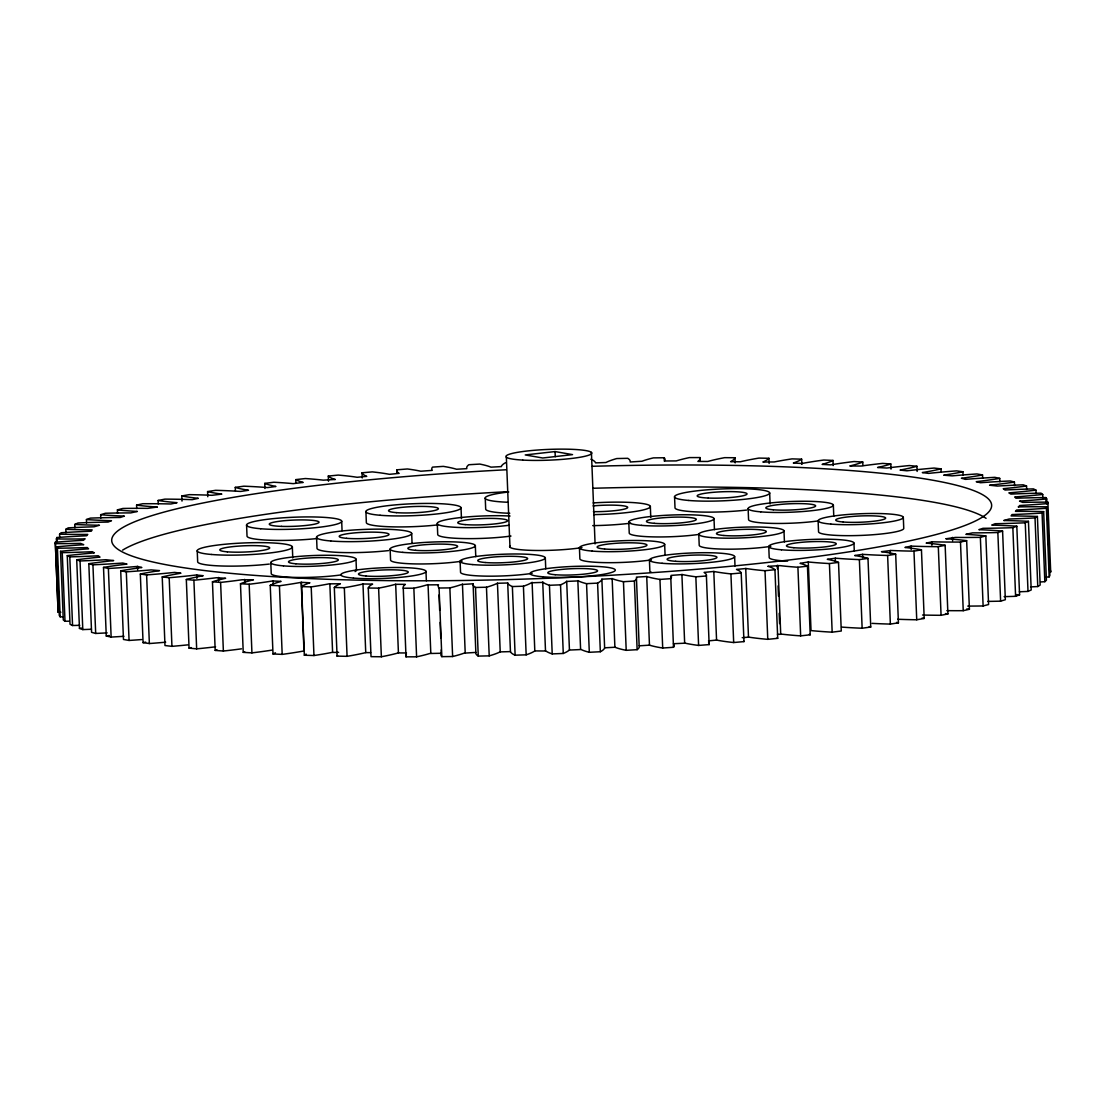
<?xml version="1.0" encoding="UTF-8"?>
<svg xmlns="http://www.w3.org/2000/svg" width="1106" height="1106" viewBox="0 0 1106 1106"><rect width="100%" height="100%" fill="white"/><g stroke="black" fill="none" stroke-linecap="round" stroke-linejoin="round"><path stroke-width="1.5" d="M56.24 542.369L56.848 537.53A138.347 17.337 -2.3 0 1 86.655 535.76L87.761 534.405A135.872 17.032 -2.3 0 1 59.586 534.17L59.724 537.599M1046.359 577.083A138.347 17.337 -2.3 0 0 1049.152 576.89L1046.4 508.262L1047.147 506.838A135.872 17.032 -2.3 0 0 1022.483 506.838L1018.253 506.894M1049.152 576.89L1049.898 575.466L1047.147 506.838M441.253 649.83L441.28 653.425A138.347 17.337 -2.3 0 0 441.819 656.646L452.63 656.522A135.872 17.032 -2.3 0 0 464.064 653.148L475.843 652.416A138.347 17.337 -2.3 0 0 478.262 656.093L489.211 655.858A135.872 17.032 -2.3 0 0 500.05 651.89L510.474 651.614A138.347 17.337 -2.3 0 0 515.12 655.181L526.166 654.835A135.872 17.032 -2.3 0 0 534.018 651.434L534.862 650.867M84.72 538.899L83.572 540.281L80.406 540.461A138.347 17.337 -2.3 0 0 55.3 542.244L58.134 612.254A135.872 17.032 -2.3 0 0 60.871 612.254M1018.529 506.894L1019.677 505.511L1022.843 505.331A138.347 17.337 -2.3 0 0 1047.949 503.548L1047.866 502.152A135.872 17.032 -2.3 0 0 1022.691 502.4L1019.525 501.101L1022.151 500.935A138.347 17.337 -2.3 0 0 1046.718 498.93L1046.926 504.087M673.457 643.72L685.195 643.18A138.347 17.337 -2.3 0 0 698.605 645.434L709.153 644.591L706.402 575.977L695.84 576.807A138.347 17.337 -2.3 0 1 682.443 574.553L670.955 575.41A135.872 17.032 -2.3 0 1 670.72 578.673L659.95 579.42A138.347 17.337 -2.3 0 1 646.72 576.53L636.406 577.125A135.872 17.032 -2.3 0 1 634.388 581.051L623.452 581.701A138.347 17.337 -2.3 0 1 612.282 578.632L601.871 579.198A135.872 17.032 -2.3 0 1 597.586 583.111L586.553 583.664A138.347 17.337 -2.3 0 1 578.41 580.899L566.507 581.438A135.872 17.032 -2.3 0 1 560.521 584.839L549.447 585.281A138.347 17.337 -2.3 0 1 543.17 582.378L531.267 582.807A135.872 17.032 -2.3 0 1 523.415 586.208L512.368 586.553A138.347 17.337 -2.3 0 1 507.709 583L497.285 583.277A135.872 17.032 -2.3 0 1 486.46 587.231L475.511 587.466A138.347 17.337 -2.3 0 1 473.091 583.788L461.313 584.535A135.872 17.032 -2.3 0 1 449.865 587.894L439.068 588.019A138.347 17.337 -2.3 0 1 438.529 584.798L426.999 584.88A135.872 17.032 -2.3 0 1 413.851 588.198L403.261 588.212L406.013 656.84L416.603 656.826A135.872 17.032 -2.3 0 0 429.75 653.508L441.391 653.259M636.475 578.839L639.157 645.752A135.872 17.032 -2.3 0 1 637.139 649.678L626.203 650.328A138.347 17.337 -2.3 0 1 615.033 647.245L604.636 647.812A135.872 17.032 -2.3 0 1 600.337 651.738L589.304 652.291A138.347 17.337 -2.3 0 1 581.162 649.526L569.258 650.065A135.872 17.032 -2.3 0 1 563.272 653.466L552.212 653.909A138.347 17.337 -2.3 0 1 545.922 651.005L534.806 650.909L532.11 582.24M59.586 534.17L61.162 532.733A138.347 17.337 -2.3 0 1 91.245 531.239L92.171 529.857L89.047 529.843A135.872 17.032 -2.3 0 1 65.835 529.318L65.973 532.76M1030.598 586.899A138.347 17.337 -2.3 0 0 1037.774 586.539L1040.165 585.088L1037.4 516.461A135.872 17.032 -2.3 0 0 1014.188 515.949L1011.064 515.921L1012.004 514.553A138.347 17.337 -2.3 0 0 1042.073 513.06L1043.649 511.622L1046.414 580.249L1044.838 581.687A138.347 17.337 -2.3 0 1 1040.58 581.95M65.835 529.318L68.226 527.866A138.347 17.337 -2.3 0 1 94.093 526.788L99.443 525.253L97.093 525.212A135.872 17.032 -2.3 0 1 74.793 524.451L74.932 527.88M1019.373 591.765A138.347 17.337 -2.3 0 0 1028.013 591.42L1031.207 589.968L1028.442 521.341A135.872 17.032 -2.3 0 0 1006.156 520.567L1003.792 520.525L1009.142 519.004A138.347 17.337 -2.3 0 0 1035.022 517.912L1037.4 516.461M74.793 524.451L77.987 522.986A138.347 17.337 -2.3 0 1 108.084 522.06L111.471 520.691A135.872 17.032 -2.3 0 1 86.434 519.557L86.572 523M1004.124 596.646A138.347 17.337 -2.3 0 0 1015.598 596.3L1019.566 594.848L1016.815 526.221A135.872 17.032 -2.3 0 0 991.764 525.101L995.151 523.719A138.347 17.337 -2.3 0 0 1025.248 522.792L1028.442 521.341M86.434 519.557L90.402 518.106A138.347 17.337 -2.3 0 1 120.264 517.47L124.384 516.101A135.872 17.032 -2.3 0 1 100.66 514.705L100.798 518.133M987.81 601.401A138.347 17.337 -2.3 0 0 1000.612 601.152L1005.34 599.715L1002.589 531.087A135.872 17.032 -2.3 0 0 978.865 529.677L982.985 528.309A138.347 17.337 -2.3 0 0 1012.847 527.673L1016.815 526.221M100.66 514.705L105.388 513.253A138.347 17.337 -2.3 0 1 130.729 512.908L137.365 511.428L136.218 511.359A135.872 17.032 -2.3 0 1 117.416 509.88L117.554 513.308M967.75 606.088A138.347 17.337 -2.3 0 0 983.123 605.95L988.584 604.526L985.833 535.912A135.872 17.032 -2.3 0 0 967.017 534.419L965.87 534.35L972.506 532.871A138.347 17.337 -2.3 0 0 997.847 532.525L1002.589 531.087M403.261 588.212A138.347 17.337 -2.3 0 1 405.349 584.355L395.436 584.314A135.872 17.032 -2.3 0 1 378.611 588.129L368.27 588.033L371.035 656.66L381.363 656.757A135.872 17.032 -2.3 0 0 398.188 652.941L406.496 652.955M117.416 509.88L122.877 508.456A138.347 17.337 -2.3 0 1 147.762 508.359L157.052 507.06M946.183 538.733L955.487 537.419A138.347 17.337 -2.3 0 0 980.358 537.336L985.833 535.912M136.729 508.566L136.591 505.124L142.757 503.728A138.347 17.337 -2.3 0 1 170.905 503.99L177.071 502.677A135.872 17.032 -2.3 0 1 158.089 500.479L158.227 503.907M922.57 615.019A138.347 17.337 -2.3 0 0 941.068 615.295L947.911 613.927L945.146 545.299A135.872 17.032 -2.3 0 0 926.178 543.101L932.33 541.802A138.347 17.337 -2.3 0 0 960.478 542.051L966.658 540.654L969.409 609.282L963.243 610.678A138.347 17.337 -2.3 0 1 946.86 610.636M945.146 545.299L938.303 546.668A138.347 17.337 -2.3 0 1 911.054 546.115L904.929 547.456L907.072 547.691A135.872 17.032 -2.3 0 1 921.45 549.82L924.201 618.448L916.736 619.775A138.347 17.337 -2.3 0 1 897.671 619.249M370.621 652.637L365.74 652.609A135.872 17.032 -2.3 0 1 347.077 656.328L337.081 656.121L334.316 587.493A138.347 17.337 -2.3 0 1 339.556 584.106L340.385 583.761L328.98 583.844A135.872 17.032 -2.3 0 1 311.201 586.899L301.579 586.595A138.347 17.337 -2.3 0 1 308.685 583.194L309.901 582.779L301.219 582.323L303.984 650.95M338.616 652.346L331.731 652.471A135.872 17.032 -2.3 0 1 313.966 655.526L304.344 655.222L301.413 582.295L298.565 582.807A135.872 17.032 -2.3 0 1 279.431 585.751L270.237 585.337L273.002 653.964L282.182 654.379A135.872 17.032 -2.3 0 0 301.316 651.434L304.164 650.909M158.089 500.479L164.932 499.124A138.347 17.337 -2.3 0 1 192.181 499.663L198.32 498.322L196.177 498.087A135.872 17.032 -2.3 0 1 181.799 495.958L182.006 501.101M801.836 463.497L804.684 462.972A135.872 17.032 -2.3 0 1 823.818 460.027L832.998 460.442L833.205 465.585M181.799 495.958L189.264 494.645A138.347 17.337 -2.3 0 1 211.937 495.308L221.808 494.119L220.301 493.912A135.872 17.032 -2.3 0 1 207.569 491.589L207.776 496.732M872.122 623.369A138.347 17.337 -2.3 0 0 890.371 624.088L898.431 622.816L895.68 554.203A135.872 17.032 -2.3 0 0 882.947 551.866L881.427 551.673L891.298 550.484A138.347 17.337 -2.3 0 0 913.971 551.147L921.45 549.82M270.237 585.337A138.347 17.337 -2.3 0 1 281.118 581.383L272.643 580.94A135.872 17.032 -2.3 0 1 249.168 584.245L240.472 583.733L243.237 652.36L251.933 652.872A135.872 17.032 -2.3 0 0 272.311 650.065M207.569 491.589L215.629 490.317A138.347 17.337 -2.3 0 1 240.652 491.451L248.532 490.262A135.872 17.032 -2.3 0 1 235.26 487.387L235.398 490.829M841.569 627.074A138.347 17.337 -2.3 0 0 862.141 628.236L870.74 627.019L867.989 558.392A135.872 17.032 -2.3 0 0 854.703 555.516L862.597 554.341A138.347 17.337 -2.3 0 0 887.62 555.475L895.68 554.203M240.472 583.733A138.347 17.337 -2.3 0 1 253.426 579.807L242.131 579.751A135.872 17.032 -2.3 0 1 220.606 582.406L212.449 581.784L215.2 650.411L223.371 651.033A135.872 17.032 -2.3 0 0 241.495 648.835M867.989 558.392L859.376 559.608A138.347 17.337 -2.3 0 1 835.694 558.198L827.302 559.318A135.872 17.032 -2.3 0 1 838.514 562.387L841.279 631.014L832.168 632.162A138.347 17.337 -2.3 0 1 812.841 630.766L811.03 630.586L808.279 561.972L800.053 563.355A135.872 17.032 -2.3 0 1 807.449 566.175L810.214 634.789L800.661 635.867A138.347 17.337 -2.3 0 1 782.675 634.25L777.435 634.319M235.26 487.387L243.859 486.184A138.347 17.337 -2.3 0 1 267.555 487.594L275.933 486.46A135.872 17.032 -2.3 0 1 264.721 483.391L264.928 488.534M212.449 581.784A138.347 17.337 -2.3 0 1 224.919 578.452L225.638 578.286L216.43 577.733A135.872 17.032 -2.3 0 1 193.896 580.221L186.32 579.516L189.071 648.13L196.661 648.849A135.872 17.032 -2.3 0 0 215.601 646.803M264.721 483.391L273.832 482.244A138.347 17.337 -2.3 0 1 293.159 483.64L303.196 482.437A135.872 17.032 -2.3 0 1 295.786 479.617L295.924 483.046M808.279 561.972L810.09 562.152A138.347 17.337 -2.3 0 0 829.417 563.548L838.514 562.387M186.32 579.516A138.347 17.337 -2.3 0 1 203.186 575.701L196.287 574.982A135.872 17.032 -2.3 0 1 169.19 577.719L162.223 576.917L164.988 645.545L171.942 646.346A135.872 17.032 -2.3 0 0 187.799 644.867M295.786 479.617L305.339 478.539A138.347 17.337 -2.3 0 1 323.325 480.156L335.118 479.465M555.06 451.566L525.226 454.939L542.714 457.995L572.549 454.621L555.06 451.566L555.267 456.695M768.131 566.327L779.91 565.622A138.347 17.337 -2.3 0 0 797.91 567.254L807.449 566.175M328.496 481.221L328.288 476.078L338.229 475.082A138.347 17.337 -2.3 0 1 357.169 477.28L366.736 476.368A135.872 17.032 -2.3 0 1 362.035 472.801L362.243 477.958M708.49 640.872L716.564 640.084A138.347 17.337 -2.3 0 0 733.679 642.531L743.965 641.604L741.2 572.977A135.872 17.032 -2.3 0 0 736.499 569.424L746.08 568.512A138.347 17.337 -2.3 0 0 765.02 570.71L774.947 569.701L777.712 638.328L767.771 639.337A138.347 17.337 -2.3 0 1 748.831 637.139L742.209 637.678M741.2 572.977L730.928 573.903A138.347 17.337 -2.3 0 1 713.799 571.456L704.107 572.41L704.702 572.797A135.872 17.032 -2.3 0 1 706.402 575.977M362.035 472.801L372.321 471.889A138.347 17.337 -2.3 0 1 389.436 474.322L399.128 473.382L398.547 472.981A135.872 17.032 -2.3 0 1 396.847 469.815L407.395 468.972A138.347 17.337 -2.3 0 1 420.805 471.225L432.28 470.368A135.872 17.032 -2.3 0 1 432.515 467.119L443.299 466.373A138.347 17.337 -2.3 0 1 456.529 469.248L466.843 468.654A135.872 17.032 -2.3 0 1 468.861 464.727L479.797 464.078A138.347 17.337 -2.3 0 1 490.967 467.161L501.364 466.594A135.872 17.032 -2.3 0 1 505.663 462.667M965.497 479.368L969.589 479.022A135.872 17.032 -2.3 0 1 994.861 477.336L999.727 478.386L999.865 481.815M137.752 566.424L133.66 566.756A135.872 17.032 -2.3 0 1 108.374 568.456L103.508 567.392L106.273 636.019L111.139 637.07A135.872 17.032 -2.3 0 0 123.913 636.296M639.185 645.821L649.471 645.157A138.347 17.337 -2.3 0 0 662.701 648.033L673.485 647.287A135.872 17.032 -2.3 0 0 674.19 645.102M84.996 538.885L80.752 538.954A135.872 17.032 -2.3 0 1 56.102 538.94M700.126 461.008L699.987 457.566L689.397 457.594A135.872 17.032 -2.3 0 0 676.25 460.912L664.72 460.981A138.347 17.337 -2.3 0 0 664.181 457.76L653.37 457.884A135.872 17.032 -2.3 0 0 641.936 461.257L630.157 461.99A138.347 17.337 -2.3 0 0 627.738 458.313L616.789 458.548A135.872 17.032 -2.3 0 0 605.95 462.515L595.553 462.875A138.347 17.337 -2.3 0 0 590.88 459.225M334.316 587.493L344.325 587.701A135.872 17.032 -2.3 0 0 362.975 583.982L372.611 584.12A138.347 17.337 -2.3 0 0 368.27 588.033M735.172 462.889L734.965 457.746L724.637 457.663A135.872 17.032 -2.3 0 0 707.812 461.465L697.9 461.437A138.347 17.337 -2.3 0 0 699.987 457.566M769.126 463.428L768.919 458.285L758.923 458.091A135.872 17.032 -2.3 0 0 740.26 461.796L730.624 461.672A138.347 17.337 -2.3 0 0 734.965 457.746M801.864 464.34L801.656 459.184L792.034 458.879A135.872 17.032 -2.3 0 0 774.269 461.949L762.863 462.031L763.693 461.672A138.347 17.337 -2.3 0 0 768.919 458.285M802.016 463.469L793.348 463.013L794.55 462.585A138.347 17.337 -2.3 0 0 801.656 459.184M862.901 465.488L862.763 462.045L854.067 461.534A135.872 17.032 -2.3 0 0 830.606 464.852L822.131 464.409A138.347 17.337 -2.3 0 0 832.998 460.442M945.976 538.719L949.225 538.94A135.872 17.032 -2.3 0 1 966.658 540.654M157.259 507.073L154.024 506.838A135.872 17.032 -2.3 0 1 136.591 505.124M891.007 469.138L890.8 463.995L882.629 463.386A135.872 17.032 -2.3 0 0 861.118 466.041L849.823 465.985A138.347 17.337 -2.3 0 0 862.763 462.045M917.137 471.419L916.929 466.276L909.339 465.557A135.872 17.032 -2.3 0 0 886.818 468.045L877.597 467.492L878.33 467.34A138.347 17.337 -2.3 0 0 890.8 463.995M941.151 472.303L941.012 468.861L934.058 468.059A135.872 17.032 -2.3 0 0 906.961 470.797L900.063 470.078A138.347 17.337 -2.3 0 0 916.929 466.276M963.063 475.193L962.925 471.764L956.635 470.866A135.872 17.032 -2.3 0 0 928.611 473.382L922.335 472.58A138.347 17.337 -2.3 0 0 941.012 468.861M165.693 642.185A135.872 17.032 -2.3 0 1 149.365 643.54L143.075 642.655L140.324 574.028L146.614 574.913A135.872 17.032 -2.3 0 0 174.624 572.396L180.914 573.212A138.347 17.337 -2.3 0 0 162.223 576.917M982.667 478.373L982.529 474.944L976.93 473.962A135.872 17.032 -2.3 0 0 952.142 475.87L943.722 475.179L945.727 474.861A138.347 17.337 -2.3 0 0 962.925 471.764M141.637 639.558A135.872 17.032 -2.3 0 1 129.07 640.443L123.471 639.462L120.706 570.848L126.305 571.816A135.872 17.032 -2.3 0 0 151.107 569.908L159.527 570.613L157.522 570.917A138.347 17.337 -2.3 0 0 140.324 574.028M965.759 479.34L961.404 478.276L963.934 477.93A138.347 17.337 -2.3 0 0 982.529 474.944M1014.561 485.52L1014.423 482.092L1010.317 480.958A135.872 17.032 -2.3 0 0 980.51 482.728L976.239 481.691A138.347 17.337 -2.3 0 0 999.727 478.386M107.158 632.867A135.872 17.032 -2.3 0 1 95.683 633.448L91.577 632.328L88.812 563.701L92.932 564.82A135.872 17.032 -2.3 0 0 122.738 563.051L126.996 564.088A138.347 17.337 -2.3 0 0 103.508 567.392M768.034 566.286L769.417 566.756A135.872 17.032 -2.3 0 1 774.947 569.701M335.201 479.492L333.818 479.036A135.872 17.032 -2.3 0 1 328.288 476.078M1026.672 489.446L1026.534 486.018L1023.202 484.815A135.872 17.032 -2.3 0 0 997.377 486.059L989.593 485.216A138.347 17.337 -2.3 0 0 1014.423 482.092M91.439 629.245A135.872 17.032 -2.3 0 1 82.798 629.591L79.466 628.402L76.715 559.774L80.047 560.963A135.872 17.032 -2.3 0 0 105.872 559.733L113.655 560.562A138.347 17.337 -2.3 0 0 88.812 563.701M1036.115 493.58L1035.976 490.152L1033.446 488.893A135.872 17.032 -2.3 0 0 1007.566 489.889L1005.008 490.027L1003.253 488.686L1004.4 488.575A138.347 17.337 -2.3 0 0 1026.534 486.018M79.729 625.305A135.872 17.032 -2.3 0 1 72.554 625.512L70.024 624.268L67.259 555.641L69.802 556.885A135.872 17.032 -2.3 0 0 95.669 555.903L98.24 555.765L99.996 557.106L98.849 557.217A138.347 17.337 -2.3 0 0 76.715 559.774M1042.861 497.894L1042.723 494.465L1040.995 493.152A135.872 17.032 -2.3 0 0 1010.898 494.092L1008.866 492.875A138.347 17.337 -2.3 0 0 1035.976 490.152M69.263 621.171A135.872 17.032 -2.3 0 1 65.005 621.254L63.277 619.954L60.526 551.327L62.24 552.627A135.872 17.032 -2.3 0 0 92.351 551.7L94.369 552.903A138.347 17.337 -2.3 0 0 67.259 555.641M1042.723 494.465A138.347 17.337 -2.3 0 1 1014.7 496.967L1015.944 498.225A135.872 17.032 -2.3 0 1 1045.82 497.589L1046.718 498.93M55.3 542.244L55.369 543.627A135.872 17.032 -2.3 0 0 80.558 543.378L83.724 544.677L81.084 544.857A138.347 17.337 -2.3 0 0 56.53 546.848L57.429 548.203L60.18 616.816A135.872 17.032 -2.3 0 0 62.973 616.802M60.18 616.816L59.282 615.475L56.53 546.848M1050.631 570.779L1050.7 572.161L1047.866 502.152M1045.82 497.589L1046.027 502.732M1042.073 513.06L1044.838 581.687M1035.022 517.912L1037.774 586.539M1025.248 522.792L1028.013 591.42M1012.847 527.673L1015.598 596.3M997.847 532.525L1000.612 601.152M980.358 537.336L983.123 605.95M960.478 542.051L963.243 610.678M952.515 537.392L952.653 540.82M938.303 546.668L941.068 615.295M931.75 541.788L931.888 545.217M913.971 551.147L916.736 619.775M911.054 546.115L911.192 549.544M903.312 517.359L903.754 528.336A42.636 5.35 -2.3 0 1 861.436 535.401A42.636 5.35 -2.3 0 1 818.551 531.779L818.108 520.802M890.261 550.429L890.399 553.857M887.62 555.475L890.371 624.088M862.597 554.341L862.735 557.77M859.376 559.608L862.141 628.236M853.97 543.074L854.274 550.926M833.343 505.152L833.772 516.129M835.293 558.171L835.431 561.599M829.417 563.548L832.168 632.162M797.91 567.254L800.661 635.867M783.988 530.866L784.431 541.843M777.947 565.387L780.712 634.015M777.269 565.304L777.407 568.733M778.099 585.89L778.5 596.189M779.191 613.346L779.606 623.632M769.665 492.972L770.108 503.949M768.753 546.516L769.195 557.493A42.636 5.35 -2.3 0 0 787.61 561.143M765.02 570.71L767.771 639.337M748.126 508.594L748.568 519.571A42.636 5.35 -2.3 0 0 773.44 523.415A42.636 5.35 -2.3 0 0 818.786 520.829M745.721 568.456L748.486 637.07M734.633 556.581L735.006 565.995M730.928 573.903L733.679 642.531M714.006 518.645L714.448 529.636M713.799 571.456L716.564 640.084M698.771 534.309L699.213 545.286A42.636 5.35 -2.3 0 0 724.928 549.143A42.636 5.35 -2.3 0 0 770.827 546.336M695.84 576.807L698.605 645.434M681.904 574.443L684.655 643.056M674.563 496.815L675.006 507.792A47.586 5.959 -2.3 0 0 746.619 510.073M670.761 576.82L673.485 647.287M664.181 457.76L664.319 461.188M664.651 544.359L665.093 555.35M659.95 579.42L662.701 648.033M593.175 502.926A47.586 5.959 -2.3 0 1 650.342 506.479L650.77 517.456M649.416 560.023L649.858 571A42.636 5.35 -2.3 0 0 651.393 572.327M646.72 576.53L649.471 645.157M634.388 581.051L637.139 649.678M628.789 522.087L629.231 533.064A42.636 5.35 -2.3 0 0 654.102 536.908A42.636 5.35 -2.3 0 0 699.448 534.336M623.452 581.701L626.203 650.328M612.143 578.562L614.895 647.19M601.871 579.198L604.636 647.812M597.586 583.111L600.337 651.738M591.42 452.409L595.028 542.479A42.913 5.378 -2.3 0 1 595.014 543.889M586.553 583.664L589.304 652.291M579.433 547.802L579.876 558.793A42.636 5.35 -2.3 0 0 605.59 562.65A42.636 5.35 -2.3 0 0 651.489 559.843M577.844 580.595L580.595 649.222M566.687 581.258L569.438 649.872M560.521 584.839L563.272 653.466M549.447 585.281L552.212 653.909M545.313 557.866L545.756 568.843M542.728 582.005L545.493 650.618M523.415 586.208L526.166 654.835M512.368 586.553L515.12 655.181M506.354 457.165L509.977 547.221M507.695 582.917L510.447 651.531M497.451 583.18L500.216 651.807M485.244 498.101L485.686 509.078A47.586 5.959 -2.3 0 0 509.742 513.281M486.46 587.231L489.211 655.858M475.331 545.659L475.774 556.636M475.511 587.466L478.262 656.093M473.091 583.788L475.843 652.416M461.022 507.765L461.465 518.742M462.446 584.092L465.197 652.72M460.11 561.309L460.538 572.286A42.636 5.35 -2.3 0 0 486.267 576.143A42.636 5.35 -2.3 0 0 532.152 573.337M449.865 587.894L452.63 656.522M437.271 523.511L437.713 534.488A45.429 5.696 -2.3 0 0 463.303 538.567A45.429 5.696 -2.3 0 0 510.986 536.051M439.068 588.019L441.819 656.646M439.054 594.931L439.663 610.374M440.147 622.374L440.769 637.816M428.05 584.535L430.801 653.162M425.976 571.373L426.363 580.788M411.667 533.479L412.04 542.894M413.851 588.198L416.603 656.826M396.847 469.815L396.985 473.244M395.671 584.245L398.423 652.872M390.128 549.101L390.57 560.078A42.636 5.35 -2.3 0 0 416.285 563.936A42.636 5.35 -2.3 0 0 462.17 561.129M378.611 588.129L381.363 656.757M365.92 511.608L366.349 522.585A47.586 5.959 -2.3 0 0 437.962 524.866M362.975 583.982L365.74 652.609M355.994 559.152L356.436 570.143A42.636 5.35 -2.3 0 1 355.067 571.581M341.685 521.272L342.058 530.673M344.325 587.701L347.077 656.328M329.837 583.664L332.602 652.291M316.565 537.322L317.007 548.3A47.586 5.959 -2.3 0 0 388.607 550.581M311.201 586.899L313.966 655.526M292.33 546.986L292.772 557.963M279.431 585.751L282.182 654.379M273.113 580.857L273.251 584.286M270.79 562.595L271.233 573.572A42.636 5.35 -2.3 0 0 296.09 577.415A42.636 5.35 -2.3 0 0 341.45 574.844M249.168 584.245L251.933 652.872M246.583 525.101L247.025 536.092A47.586 5.959 -2.3 0 0 317.09 538.539M244.661 579.378L244.799 582.807M220.606 582.406L223.371 651.033M218.518 577.456L218.656 580.899M197.227 550.816L197.67 561.807A47.586 5.959 -2.3 0 0 269.27 564.074M196.73 574.926L196.868 578.369M193.896 580.221L196.661 648.849M169.19 577.719L171.942 646.346M146.614 574.913L149.365 643.54M137.628 569.88L137.49 566.438L141.831 567.502L139.301 567.848A138.347 17.337 -2.3 0 0 120.706 570.848M126.305 571.816L129.07 640.443M108.374 568.456L111.139 637.07M92.932 564.82L95.683 633.448M80.047 560.963L82.798 629.591M69.802 556.885L72.554 625.512M62.24 552.627L65.005 621.254M56.848 537.53L56.987 540.958M55.369 543.627L58.134 612.254M304.344 655.222A138.347 17.337 -2.3 0 1 306.182 654.088M273.002 653.964A138.347 17.337 -2.3 0 1 275.477 652.83M1043.649 511.622A135.872 17.032 -2.3 0 0 1015.488 511.373L1016.58 510.018A138.347 17.337 -2.3 0 0 1046.4 508.262M630.752 523.152A47.586 5.959 -2.3 0 1 592.733 525.613M592.332 466.29A440.271 55.176 -2.3 0 1 926.455 536.991A440.271 55.176 -2.3 0 1 179.269 567.019A440.271 55.176 -2.3 0 1 506.258 469.76M122.586 550.138A440.271 55.176 -2.3 0 1 507.142 491.714M593.203 488.258A440.271 55.176 -2.3 0 1 986.068 518.355M508.94 525.281A45.429 5.696 -2.3 0 1 448.511 526.774A45.429 5.696 -2.3 0 1 449.437 519.101A45.429 5.696 -2.3 0 1 510.046 516.046M60.526 551.327A138.347 17.337 -2.3 0 1 88.549 548.811L87.291 547.553A135.872 17.032 -2.3 0 1 57.429 548.203M215.2 650.411A138.347 17.337 -2.3 0 1 216.983 649.844M243.237 652.36A138.347 17.337 -2.3 0 1 244.716 651.793M708.573 642.448A135.872 17.032 -2.3 0 1 709.153 644.591M743.702 641.065A135.872 17.032 -2.3 0 1 743.965 641.604M777.117 637.816A135.872 17.032 -2.3 0 1 777.712 638.328M79.466 628.402A138.347 17.337 -2.3 0 1 81.803 628.097M337.081 656.121A138.347 17.337 -2.3 0 1 337.62 655.568M406.013 656.84A138.347 17.337 -2.3 0 1 406.4 654.655M581.963 547.594A42.913 5.378 -2.3 0 1 532.968 550.415A42.913 5.378 -2.3 0 1 509.99 545.825M507.53 502.235A47.586 5.959 -2.3 0 1 508.746 491.976M593.092 505.898A24.926 3.124 -2.3 0 1 627.683 507.391A24.926 3.124 -2.3 0 1 593.41 511.663M650.342 506.479A47.586 5.959 -2.3 0 1 593.811 514.608M189.071 648.13A138.347 17.337 -2.3 0 1 191.144 647.577M143.075 642.655A138.347 17.337 -2.3 0 1 145.688 642.116M106.273 636.019A138.347 17.337 -2.3 0 1 109.356 635.521M869.219 626.577A135.872 17.032 -2.3 0 1 870.74 627.019M922.1 618.06A135.872 17.032 -2.3 0 1 924.201 618.448M896.62 622.402A135.872 17.032 -2.3 0 1 898.431 622.816M945.519 613.567A135.872 17.032 -2.3 0 1 947.911 613.927M966.768 608.95A135.872 17.032 -2.3 0 1 969.409 609.282M1016.234 594.627A135.872 17.032 -2.3 0 1 1019.566 594.848M809.302 634.305A135.872 17.032 -2.3 0 1 810.214 634.789M465.17 524.59A24.926 3.124 -2.3 0 0 506.755 521.507A24.926 3.124 -2.3 0 0 476.05 518.921A24.926 3.124 -2.3 0 0 465.17 524.59M688.72 500.465A47.586 5.959 -2.3 0 0 768.131 494.576A47.586 5.959 -2.3 0 0 709.499 489.64A47.586 5.959 -2.3 0 0 688.72 500.465M708.31 498.046A24.926 3.124 -2.3 0 0 746.965 494.106A24.926 3.124 -2.3 0 0 711.075 492.529A24.926 3.124 -2.3 0 0 708.31 498.046M353.45 578.079A42.636 5.35 -2.3 0 0 424.607 572.811A42.636 5.35 -2.3 0 0 372.072 568.387A42.636 5.35 -2.3 0 0 353.45 578.079M365.892 576.005A24.926 3.124 -2.3 0 0 407.464 572.922A24.926 3.124 -2.3 0 0 376.773 570.337A24.926 3.124 -2.3 0 0 365.892 576.005M522.723 460.082A42.913 5.378 -2.3 0 0 591.392 453.819A42.913 5.378 -2.3 0 0 532.539 450.446A42.913 5.378 -2.3 0 0 522.723 460.082M654.199 523.318A24.926 3.124 -2.3 0 0 695.591 520.152A24.926 3.124 -2.3 0 0 664.402 517.649A24.926 3.124 -2.3 0 0 654.199 523.318M641.48 525.364A42.636 5.35 -2.3 0 0 712.623 520.096A42.636 5.35 -2.3 0 0 660.088 515.659A42.636 5.35 -2.3 0 0 641.48 525.364M773.246 509.783A24.926 3.124 -2.3 0 0 814.832 506.7A24.926 3.124 -2.3 0 0 784.126 504.115A24.926 3.124 -2.3 0 0 773.246 509.783M760.804 511.857A42.636 5.35 -2.3 0 0 831.961 506.589A42.636 5.35 -2.3 0 0 779.426 502.152A42.636 5.35 -2.3 0 0 760.804 511.857M711.462 537.571A42.636 5.35 -2.3 0 0 782.606 532.304A42.636 5.35 -2.3 0 0 730.071 527.88A42.636 5.35 -2.3 0 0 711.462 537.571M723.891 535.498A24.926 3.124 -2.3 0 0 765.476 532.415A24.926 3.124 -2.3 0 0 734.771 529.829A24.926 3.124 -2.3 0 0 723.891 535.498M592.125 551.078A42.636 5.35 -2.3 0 0 663.268 545.811A42.636 5.35 -2.3 0 0 610.733 541.373A42.636 5.35 -2.3 0 0 592.125 551.078M604.553 549.005A24.926 3.124 -2.3 0 0 646.139 545.922A24.926 3.124 -2.3 0 0 615.434 543.336A24.926 3.124 -2.3 0 0 604.553 549.005M380.063 515.258A47.586 5.959 -2.3 0 0 459.488 509.368A47.586 5.959 -2.3 0 0 400.842 504.433A47.586 5.959 -2.3 0 0 380.063 515.258M793.873 547.719A24.926 3.124 -2.3 0 0 835.459 544.636A24.926 3.124 -2.3 0 0 804.753 542.051A24.926 3.124 -2.3 0 0 793.873 547.719M781.43 549.793A42.636 5.35 -2.3 0 0 852.588 544.511A42.636 5.35 -2.3 0 0 800.053 540.087A42.636 5.35 -2.3 0 0 781.43 549.793M396.363 512.631A24.926 3.124 -2.3 0 0 437.686 509.451A24.926 3.124 -2.3 0 0 406.358 506.963A24.926 3.124 -2.3 0 0 396.363 512.631M830.786 524.078A42.636 5.35 -2.3 0 0 901.943 518.797A42.636 5.35 -2.3 0 0 849.408 514.373A42.636 5.35 -2.3 0 0 830.786 524.078M843.228 522.004A24.926 3.124 -2.3 0 0 884.814 518.921A24.926 3.124 -2.3 0 0 854.108 516.322A24.926 3.124 -2.3 0 0 843.228 522.004M260.74 528.751A47.586 5.959 -2.3 0 0 340.15 522.875A47.586 5.959 -2.3 0 0 281.518 517.926A47.586 5.959 -2.3 0 0 260.74 528.751M281.518 526.373A24.926 3.124 -2.3 0 0 319.04 522.226A24.926 3.124 -2.3 0 0 281.85 520.954A24.926 3.124 -2.3 0 0 281.518 526.373M330.722 540.972A47.586 5.959 -2.3 0 0 410.132 535.083A47.586 5.959 -2.3 0 0 351.501 530.147A47.586 5.959 -2.3 0 0 330.722 540.972M346.62 538.318A24.926 3.124 -2.3 0 0 388.206 535.235A24.926 3.124 -2.3 0 0 357.501 532.65A24.926 3.124 -2.3 0 0 346.62 538.318M675.697 561.309A24.926 3.124 -2.3 0 0 716.467 557.936A24.926 3.124 -2.3 0 0 683.909 555.668A24.926 3.124 -2.3 0 0 675.697 561.309M402.805 552.364A42.636 5.35 -2.3 0 0 473.962 547.097A42.636 5.35 -2.3 0 0 421.427 542.659A42.636 5.35 -2.3 0 0 402.805 552.364M415.621 550.318A24.926 3.124 -2.3 0 0 456.958 547.138A24.926 3.124 -2.3 0 0 425.603 544.664A24.926 3.124 -2.3 0 0 415.621 550.318M662.107 563.286A42.636 5.35 -2.3 0 0 733.25 558.018A42.636 5.35 -2.3 0 0 680.715 553.594A42.636 5.35 -2.3 0 0 662.107 563.286M211.384 554.465A47.586 5.959 -2.3 0 0 290.795 548.59A47.586 5.959 -2.3 0 0 232.163 543.64A47.586 5.959 -2.3 0 0 211.384 554.465M227.297 551.825A24.926 3.124 -2.3 0 0 268.869 548.742A24.926 3.124 -2.3 0 0 238.177 546.143A24.926 3.124 -2.3 0 0 227.297 551.825M555.198 574.719A24.926 3.124 -2.3 0 0 596.784 571.636A24.926 3.124 -2.3 0 0 566.078 569.051A24.926 3.124 -2.3 0 0 555.198 574.719M283.468 565.871A42.636 5.35 -2.3 0 0 354.625 560.59A42.636 5.35 -2.3 0 0 302.09 556.166A42.636 5.35 -2.3 0 0 283.468 565.871M295.91 563.797A24.926 3.124 -2.3 0 0 337.496 560.714A24.926 3.124 -2.3 0 0 306.791 558.129A24.926 3.124 -2.3 0 0 295.91 563.797M542.77 576.793A42.636 5.35 -2.3 0 0 613.913 571.525A42.636 5.35 -2.3 0 0 561.378 567.088A42.636 5.35 -2.3 0 0 542.77 576.793M485.216 562.512A24.926 3.124 -2.3 0 0 526.802 559.429A24.926 3.124 -2.3 0 0 496.096 556.83A24.926 3.124 -2.3 0 0 485.216 562.512M472.787 564.585A42.636 5.35 -2.3 0 0 543.931 559.304A42.636 5.35 -2.3 0 0 491.41 554.88A42.636 5.35 -2.3 0 0 472.787 564.585"/></g></svg>
